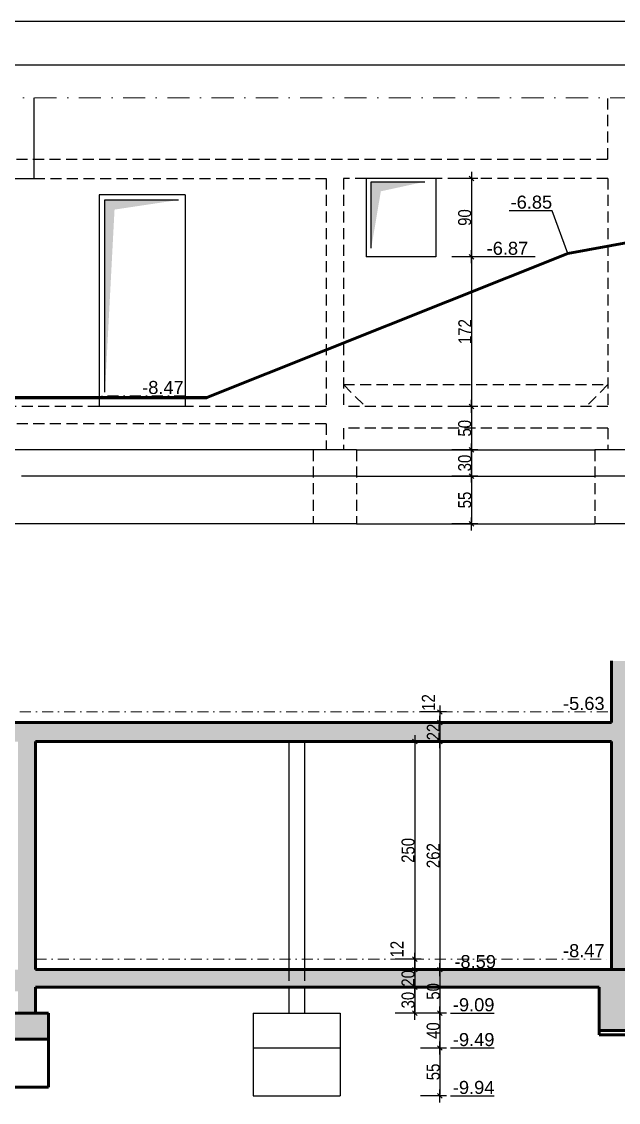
# Model space of a CAD drawing. Header units: centimetres. Extents: x 16433 to 114398, y -50094 to -12305.
# Drawn here: x 53266 to 53952, y -35115 to -33873 of the extents above; entities that cross this region are included whole.
import ezdxf

# ---------------------------------------------------------------- set-up
doc = ezdxf.new("R2010")
doc.units = ezdxf.units.CM
doc.header["$LTSCALE"] = 0.5
doc.linetypes.add('CACHEX2', pattern=[19.05, 12.7, -6.35])
doc.linetypes.add('TIRETPTX2', pattern=[50.8, 25.4, -12.7, 0, -12.7])
doc.layers.get('DEFPOINTS').update_dxf_attribs({"linetype": 'CONTINUOUS'})
for name, color, linetype in [('01_cote_gen', 4, 'CONTINUOUS'), ('01_linteaux', 2, 'CONTINUOUS'), ('01_poch_murs', 253, 'CONTINUOUS'), ('01_texte', 230, 'CONTINUOUS'), ('AA_COTES', 2, 'CONTINUOUS')]:
    doc.layers.add(name, color=color, linetype=linetype)
doc.layers.add('01_murs_coup', color=5, linetype='CONTINUOUS', lineweight=60)
doc.layers.add('01_tram_axes', color=2, linetype='TIRETPTX2', lineweight=9)
doc.styles.add('ARIAL', font='arial.ttf')
doc.styles.add('STYLE2', font='ARIALN.TTF')
doc.dimstyles.new('JB50', dxfattribs={"dimscale": 0.1, "dimtxt": 150, "dimasz": 15, "dimexe": 0.1, "dimexo": 0.1, "dimgap": 0.09, "dimtad": 1, "dimdec": 1, "dimdsep": 46, "dimtxsty": 'STYLE2', "dimblk1": 'BOND_G', "dimblk2": 'BOND_D', "dimsah": 1, "dimcen": 1.5, "dimdle": 0.01, "dimse1": 1, "dimse2": 1, "dimclrd": 4, "dimclre": 2, "dimclrt": 6, "dimazin": 2, "dimtfac": 2.333333, "dimtdec": 1, "dimtix": 1, "dimtmove": 2, "dimatfit": 3, "dimldrblk": 'BOND_G', "dimfxl": 1, "dimtolj": 1, "dimtzin": 0, "dimarcsym": 0})

# ---------------------------------------------------------------- blocks, each defined once
blk = doc.blocks.new('BOND_G')
at = {"layer": 'AA_COTES', "color": 0}
for p, q in [((0, -5), (0, 15)), ((5, 0), (-5, 0)), ((1.77, 1.77), (-1.77, -1.77))]:
    blk.add_line(p, q, dxfattribs=at)
blk = doc.blocks.new('BOND_D')
at = {"layer": 'AA_COTES', "color": 0}
for p, q in [((5, 0), (-5, 0)), ((-1.77, -1.77), (1.77, 1.77)), ((0, 5), (0, -15))]:
    blk.add_line(p, q, dxfattribs=at)
blk = doc.blocks.new('*D3696')
at = {"layer": '01_cote_gen', "color": 4, "lineweight": -2, "transparency": 16777216}
blk.add_line((53717.5, -34963.8), (53717.5, -34980.8), dxfattribs=at)
at = {"layer": 'DEFPOINTS', "color": 0}
for p in [(53712.7, -34962.3), (53712.7, -34982.3), (53717.5, -34982.3)]:
    blk.add_point(p, dxfattribs=at)
at = {"layer": '01_cote_gen', "color": 4, "lineweight": -2, "transparency": 16777216, "xscale": 1.5, "yscale": 1.5, "zscale": 1.5}
for name, p, rotation in [('BOND_G', (53717.5, -34962.3), 90), ('BOND_D', (53717.5, -34982.3), 270)]:
    blk.add_blockref(name, p, dxfattribs=dict(at, rotation=rotation))
at = {"layer": '01_cote_gen', "color": 6, "transparency": 16777216, "insert": (53709.9, -34972.3), "char_height": 15, "attachment_point": 5, "rotation": 90, "style": 'STYLE2'}
blk.add_mtext('\\A1;20', dxfattribs=at)
blk = doc.blocks.new('*D3697')
at = {"layer": '01_cote_gen', "color": 4, "lineweight": -2, "transparency": 16777216}
blk.add_line((53717.5, -34983.8), (53717.5, -35010.8), dxfattribs=at)
at = {"layer": 'DEFPOINTS', "color": 0}
for p in [(53725, -34982.3), (53717.5, -35012.3), (53725, -35012.3)]:
    blk.add_point(p, dxfattribs=at)
at = {"layer": '01_cote_gen', "color": 4, "lineweight": -2, "transparency": 16777216, "xscale": 1.5, "yscale": 1.5, "zscale": 1.5}
for name, p, rotation in [('BOND_G', (53717.5, -34982.3), 90), ('BOND_D', (53717.5, -35012.3), 270)]:
    blk.add_blockref(name, p, dxfattribs=dict(at, rotation=rotation))
at = {"layer": '01_cote_gen', "color": 6, "transparency": 16777216, "insert": (53709.9, -34997.3), "char_height": 15, "attachment_point": 5, "rotation": 90, "style": 'STYLE2'}
blk.add_mtext('\\A1;30', dxfattribs=at)
blk = doc.blocks.new('*D3698')
at = {"layer": '01_cote_gen', "color": 4, "lineweight": -2, "transparency": 16777216}
blk.add_line((53746.5, -34963.8), (53746.5, -35010.8), dxfattribs=at)
at = {"layer": 'DEFPOINTS', "color": 0}
for p in [(53763.8, -34962.3), (53746.5, -35012.3), (53763.8, -35012.3)]:
    blk.add_point(p, dxfattribs=at)
at = {"layer": '01_cote_gen', "color": 4, "lineweight": -2, "transparency": 16777216, "xscale": 1.5, "yscale": 1.5, "zscale": 1.5}
for name, p, rotation in [('BOND_G', (53746.5, -34962.3), 90), ('BOND_D', (53746.5, -35012.3), 270)]:
    blk.add_blockref(name, p, dxfattribs=dict(at, rotation=rotation))
at = {"layer": '01_cote_gen', "color": 6, "transparency": 16777216, "insert": (53738.8, -34987.3), "char_height": 15, "attachment_point": 5, "rotation": 90, "style": 'STYLE2'}
blk.add_mtext('\\A1;50', dxfattribs=at)
blk = doc.blocks.new('*D3699')
at = {"layer": '01_cote_gen', "color": 4, "lineweight": -2, "transparency": 16777216}
blk.add_line((53717.5, -34951.8), (53717.5, -34960.8), dxfattribs=at)
at = {"layer": 'DEFPOINTS', "color": 0}
for p in [(53717.5, -34962.3), (53724, -34962.3), (53732.1, -34950.3)]:
    blk.add_point(p, dxfattribs=at)
at = {"layer": '01_cote_gen', "color": 4, "lineweight": -2, "transparency": 16777216, "xscale": 1.5, "yscale": 1.5, "zscale": 1.5}
for name, p, rotation in [('BOND_G', (53717.5, -34950.3), 90), ('BOND_D', (53717.5, -34962.3), 270)]:
    blk.add_blockref(name, p, dxfattribs=dict(at, rotation=rotation))
at = {"layer": '01_cote_gen', "color": 6, "transparency": 16777216, "insert": (53697.1, -34938.8), "char_height": 15, "attachment_point": 5, "rotation": 90, "style": 'STYLE2'}
blk.add_mtext('\\A1;12', dxfattribs=at)
blk = doc.blocks.new('*D3700')
at = {"layer": '01_cote_gen', "color": 4, "lineweight": -2, "transparency": 16777216}
blk.add_line((53746.5, -34701.8), (53746.5, -34960.8), dxfattribs=at)
at = {"layer": 'DEFPOINTS', "color": 0}
for p in [(53734.1, -34700.3), (53739, -34962.3), (53746.5, -34962.3)]:
    blk.add_point(p, dxfattribs=at)
at = {"layer": '01_cote_gen', "color": 4, "lineweight": -2, "transparency": 16777216, "xscale": 1.5, "yscale": 1.5, "zscale": 1.5}
for name, p, rotation in [('BOND_G', (53746.5, -34700.3), 90), ('BOND_D', (53746.5, -34962.3), 270)]:
    blk.add_blockref(name, p, dxfattribs=dict(at, rotation=rotation))
at = {"layer": '01_cote_gen', "color": 6, "transparency": 16777216, "insert": (53738.8, -34831.3), "char_height": 15, "attachment_point": 5, "rotation": 90, "style": 'STYLE2'}
blk.add_mtext('\\A1;262', dxfattribs=at)
blk = doc.blocks.new('*D3701')
at = {"layer": '01_cote_gen', "color": 4, "lineweight": -2, "transparency": 16777216}
blk.add_line((53717.5, -34701.8), (53717.5, -34948.8), dxfattribs=at)
at = {"layer": 'DEFPOINTS', "color": 0}
for p in [(53711.5, -34700.3), (53717.5, -34950.3), (53725, -34950.3)]:
    blk.add_point(p, dxfattribs=at)
at = {"layer": '01_cote_gen', "color": 4, "lineweight": -2, "transparency": 16777216, "xscale": 1.5, "yscale": 1.5, "zscale": 1.5}
for name, p, rotation in [('BOND_G', (53717.5, -34700.3), 90), ('BOND_D', (53717.5, -34950.3), 270)]:
    blk.add_blockref(name, p, dxfattribs=dict(at, rotation=rotation))
at = {"layer": '01_cote_gen', "color": 6, "transparency": 16777216, "insert": (53709.9, -34825.3), "char_height": 15, "attachment_point": 5, "rotation": 90, "style": 'STYLE2'}
blk.add_mtext('\\A1;250', dxfattribs=at)
blk = doc.blocks.new('*D3702')
at = {"layer": '01_cote_gen', "color": 4, "lineweight": -2, "transparency": 16777216}
blk.add_line((53746.5, -34679.8), (53746.5, -34698.8), dxfattribs=at)
at = {"layer": 'DEFPOINTS', "color": 0}
for p in [(53756.2, -34678.3), (53746.5, -34700.3), (53756.2, -34700.3)]:
    blk.add_point(p, dxfattribs=at)
at = {"layer": '01_cote_gen', "color": 4, "lineweight": -2, "transparency": 16777216, "xscale": 1.5, "yscale": 1.5, "zscale": 1.5}
for name, p, rotation in [('BOND_G', (53746.5, -34678.3), 90), ('BOND_D', (53746.5, -34700.3), 270)]:
    blk.add_blockref(name, p, dxfattribs=dict(at, rotation=rotation))
at = {"layer": '01_cote_gen', "color": 6, "transparency": 16777216, "insert": (53738.9, -34689.3), "char_height": 15, "attachment_point": 5, "rotation": 90, "style": 'STYLE2'}
blk.add_mtext('\\A1;22', dxfattribs=at)
blk = doc.blocks.new('*D3703')
at = {"layer": '01_cote_gen', "color": 4, "lineweight": -2, "transparency": 16777216}
blk.add_line((53746.5, -34667.8), (53746.5, -34676.8), dxfattribs=at)
at = {"layer": 'DEFPOINTS', "color": 0}
for p in [(53763.5, -34666.3), (53746.5, -34678.3), (53763.5, -34678.3)]:
    blk.add_point(p, dxfattribs=at)
at = {"layer": '01_cote_gen', "color": 4, "lineweight": -2, "transparency": 16777216, "xscale": 1.5, "yscale": 1.5, "zscale": 1.5}
for name, p, rotation in [('BOND_G', (53746.5, -34666.3), 90), ('BOND_D', (53746.5, -34678.3), 270)]:
    blk.add_blockref(name, p, dxfattribs=dict(at, rotation=rotation))
at = {"layer": '01_cote_gen', "color": 6, "transparency": 16777216, "insert": (53733.2, -34655.4), "char_height": 15, "attachment_point": 5, "rotation": 90, "style": 'STYLE2'}
blk.add_mtext('\\A1;12', dxfattribs=at)
blk = doc.blocks.new('*D3704')
at = {"layer": '01_cote_gen', "color": 4, "lineweight": -2, "transparency": 16777216}
blk.add_line((53746.5, -35013.8), (53746.5, -35050.8), dxfattribs=at)
at = {"layer": 'DEFPOINTS', "color": 0}
for p in [(53739, -35012.3), (53724, -35052.3), (53746.5, -35052.3)]:
    blk.add_point(p, dxfattribs=at)
at = {"layer": '01_cote_gen', "color": 4, "lineweight": -2, "transparency": 16777216, "xscale": 1.5, "yscale": 1.5, "zscale": 1.5}
for name, p, rotation in [('BOND_G', (53746.5, -35012.3), 90), ('BOND_D', (53746.5, -35052.3), 270)]:
    blk.add_blockref(name, p, dxfattribs=dict(at, rotation=rotation))
at = {"layer": '01_cote_gen', "color": 6, "transparency": 16777216, "insert": (53738.8, -35032.3), "char_height": 15, "attachment_point": 5, "rotation": 90, "style": 'STYLE2'}
blk.add_mtext('\\A1;40', dxfattribs=at)
blk = doc.blocks.new('*D3705')
at = {"layer": '01_cote_gen', "color": 4, "lineweight": -2, "transparency": 16777216}
blk.add_line((53746.5, -35053.8), (53746.5, -35105.8), dxfattribs=at)
at = {"layer": 'DEFPOINTS', "color": 0}
for p in [(53724, -35052.3), (53724, -35107.3), (53746.5, -35107.3)]:
    blk.add_point(p, dxfattribs=at)
at = {"layer": '01_cote_gen', "color": 4, "lineweight": -2, "transparency": 16777216, "xscale": 1.5, "yscale": 1.5, "zscale": 1.5}
for name, p, rotation in [('BOND_G', (53746.5, -35052.3), 90), ('BOND_D', (53746.5, -35107.3), 270)]:
    blk.add_blockref(name, p, dxfattribs=dict(at, rotation=rotation))
at = {"layer": '01_cote_gen', "color": 6, "transparency": 16777216, "insert": (53738.8, -35079.8), "char_height": 15, "attachment_point": 5, "rotation": 90, "style": 'STYLE2'}
blk.add_mtext('\\A1;55', dxfattribs=at)
blk = doc.blocks.new('*D3656')
at = {"layer": '01_cote_gen', "color": 4, "lineweight": -2, "transparency": 16777216}
blk.add_line((54086.2, -34951.8), (54086.2, -34960.8), dxfattribs=at)
at = {"layer": 'DEFPOINTS', "color": 0}
for p in [(53934.2, -34950.3), (53934.2, -34962.3), (54086.2, -34962.3)]:
    blk.add_point(p, dxfattribs=at)
at = {"layer": '01_cote_gen', "color": 4, "lineweight": -2, "transparency": 16777216, "xscale": 1.5, "yscale": 1.5, "zscale": 1.5}
for name, p, rotation in [('BOND_G', (54086.2, -34950.3), 90), ('BOND_D', (54086.2, -34962.3), 270)]:
    blk.add_blockref(name, p, dxfattribs=dict(at, rotation=rotation))
at = {"layer": '01_cote_gen', "color": 6, "transparency": 16777216, "insert": (54076.3, -34940.4), "char_height": 15, "attachment_point": 5, "rotation": 90, "style": 'STYLE2'}
blk.add_mtext('\\A1;12', dxfattribs=at)
blk = doc.blocks.new('*D3636')
at = {"layer": '01_cote_gen', "color": 4, "lineweight": -2, "transparency": 16777216}
blk.add_line((53782.6, -34054.8), (53782.6, -34141.8), dxfattribs=at)
at = {"layer": 'DEFPOINTS', "color": 0}
for p in [(53787.6, -34053.3), (53782.6, -34143.3), (53787.6, -34143.3)]:
    blk.add_point(p, dxfattribs=at)
at = {"layer": '01_cote_gen', "color": 4, "lineweight": -2, "transparency": 16777216, "xscale": 1.5, "yscale": 1.5, "zscale": 1.5}
for name, p, rotation in [('BOND_G', (53782.6, -34053.3), 90), ('BOND_D', (53782.6, -34143.3), 270)]:
    blk.add_blockref(name, p, dxfattribs=dict(at, rotation=rotation))
at = {"layer": '01_cote_gen', "color": 6, "transparency": 16777216, "insert": (53775, -34098.3), "char_height": 15, "attachment_point": 5, "rotation": 90, "style": 'STYLE2'}
blk.add_mtext('\\A1;90', dxfattribs=at)
blk = doc.blocks.new('*D3637')
at = {"layer": '01_cote_gen', "color": 4, "lineweight": -2, "transparency": 16777216}
blk.add_line((53782.6, -34144.8), (53782.6, -34313.8), dxfattribs=at)
at = {"layer": 'DEFPOINTS', "color": 0}
for p in [(53775.1, -34143.3), (53769, -34315.3), (53782.6, -34315.3)]:
    blk.add_point(p, dxfattribs=at)
at = {"layer": '01_cote_gen', "color": 4, "lineweight": -2, "transparency": 16777216, "xscale": 1.5, "yscale": 1.5, "zscale": 1.5}
for name, p, rotation in [('BOND_G', (53782.6, -34143.3), 90), ('BOND_D', (53782.6, -34315.3), 270)]:
    blk.add_blockref(name, p, dxfattribs=dict(at, rotation=rotation))
at = {"layer": '01_cote_gen', "color": 6, "transparency": 16777216, "insert": (53775.1, -34229.3), "char_height": 15, "attachment_point": 5, "rotation": 90, "style": 'STYLE2'}
blk.add_mtext('\\A1;172', dxfattribs=at)
blk = doc.blocks.new('*D3626')
at = {"layer": '01_cote_gen', "color": 4, "lineweight": -2, "transparency": 16777216}
blk.add_line((53782.6, -34316.8), (53782.6, -34363.8), dxfattribs=at)
at = {"layer": 'DEFPOINTS', "color": 0}
for p in [(53775.1, -34315.3), (53775.1, -34365.3), (53782.6, -34365.3)]:
    blk.add_point(p, dxfattribs=at)
at = {"layer": '01_cote_gen', "color": 4, "lineweight": -2, "transparency": 16777216, "xscale": 1.5, "yscale": 1.5, "zscale": 1.5}
for name, p, rotation in [('BOND_G', (53782.6, -34315.3), 90), ('BOND_D', (53782.6, -34365.3), 270)]:
    blk.add_blockref(name, p, dxfattribs=dict(at, rotation=rotation))
at = {"layer": '01_cote_gen', "color": 6, "transparency": 16777216, "insert": (53775, -34340.3), "char_height": 15, "attachment_point": 5, "rotation": 90, "style": 'STYLE2'}
blk.add_mtext('\\A1;50', dxfattribs=at)
blk = doc.blocks.new('*D3627')
at = {"layer": '01_cote_gen', "color": 4, "lineweight": -2, "transparency": 16777216}
blk.add_line((53782.6, -34366.8), (53782.6, -34393.8), dxfattribs=at)
at = {"layer": 'DEFPOINTS', "color": 0}
for p in [(53760.1, -34365.3), (53760.1, -34395.3), (53782.6, -34395.3)]:
    blk.add_point(p, dxfattribs=at)
at = {"layer": '01_cote_gen', "color": 4, "lineweight": -2, "transparency": 16777216, "xscale": 1.5, "yscale": 1.5, "zscale": 1.5}
for name, p, rotation in [('BOND_G', (53782.6, -34365.3), 90), ('BOND_D', (53782.6, -34395.3), 270)]:
    blk.add_blockref(name, p, dxfattribs=dict(at, rotation=rotation))
at = {"layer": '01_cote_gen', "color": 6, "transparency": 16777216, "insert": (53775, -34380.3), "char_height": 15, "attachment_point": 5, "rotation": 90, "style": 'STYLE2'}
blk.add_mtext('\\A1;30', dxfattribs=at)
blk = doc.blocks.new('*D3628')
at = {"layer": '01_cote_gen', "color": 4, "lineweight": -2, "transparency": 16777216}
blk.add_line((53782.6, -34396.8), (53782.6, -34448.8), dxfattribs=at)
at = {"layer": 'DEFPOINTS', "color": 0}
for p in [(53766.7, -34395.3), (53766.7, -34450.3), (53782.6, -34450.3)]:
    blk.add_point(p, dxfattribs=at)
at = {"layer": '01_cote_gen', "color": 4, "lineweight": -2, "transparency": 16777216, "xscale": 1.5, "yscale": 1.5, "zscale": 1.5}
for name, p, rotation in [('BOND_G', (53782.6, -34395.3), 90), ('BOND_D', (53782.6, -34450.3), 270)]:
    blk.add_blockref(name, p, dxfattribs=dict(at, rotation=rotation))
at = {"layer": '01_cote_gen', "color": 6, "transparency": 16777216, "insert": (53775, -34422.8), "char_height": 15, "attachment_point": 5, "rotation": 90, "style": 'STYLE2'}
blk.add_mtext('\\A1;55', dxfattribs=at)

msp = doc.modelspace()

# ---------------------------------------------------------------- hatches: boundary and pattern name
at = {"layer": '01_poch_murs', "ltscale": 2}
h = msp.add_hatch(color=256, dxfattribs=at)
h.dxf.hatch_style = 1
h.paths.add_polyline_path([(54163.637, -34681.269), (53959.637, -34678.269), (53959.637, -34607.692), (53943.637, -34607.692), (53943.637, -34678.269), (52957.637, -34678.269), (52957.637, -34607.692), (52937.637, -34607.692), (52937.637, -34678.269), (52502.81, -34678.269), (52502.81, -34700.269), (52937.637, -34700.269), (52937.637, -35012.269), (52957.637, -35012.269), (52957.637, -34987.269), (53261.637, -34987.269), (53261.637, -35012.269), (53281.637, -35012.269), (53281.637, -34982.269), (53929.637, -34982.269), (53929.637, -35032.269), (53959.637, -35032.269), (53959.637, -34962.269), (53281.637, -34962.269), (53281.637, -34700.269), (53943.637, -34700.269), (53943.637, -34962.269), (53959.637, -34962.269), (53959.637, -34700.269), (54163.637, -34700.269)])
h.paths.add_polyline_path([(53261.637, -34700.269), (53261.637, -34962.269), (52957.637, -34962.269), (52957.637, -34700.269)], flags=16)
h.paths.add_polyline_path([(53296.637, -35012.269), (53246.637, -35012.269), (53246.637, -35042.269), (53296.637, -35042.269)])
h.paths.add_polyline_path([(52972.637, -35012.269), (52922.637, -35012.269), (52922.637, -35042.269), (52972.637, -35042.269)])

# ---------------------------------------------------------------- linework, layer by layer
at = {"layer": '01_cote_gen'}
msp.add_line((58197.974, -33873.211), (52257.974, -33873.211), dxfattribs=at)
at = {"layer": '01_linteaux'}
for p, q in [((53279.637, -33960.694), (53279.637, -34053.271)), ((52733.637, -34053.271), (53279.637, -34053.271)), ((53661.637, -34053.271), (53661.637, -34143.271)), ((53741.637, -34053.271), (53661.637, -34053.271)), ((53741.637, -34053.271), (53741.637, -34143.271)), ((53453.637, -34072.271), (53354.637, -34072.271)), ((53354.637, -34072.271), (53354.637, -34315.271)), ((53453.637, -34072.271), (53453.637, -34315.271)), ((53741.637, -34143.271), (53661.637, -34143.271)), ((53453.637, -34315.271), (53354.637, -34315.271)), ((53600.637, -34365.271), (53005.637, -34365.271)), ((53650.637, -34365.271), (53600.637, -34365.271)), ((53650.637, -34365.271), (53924.637, -34365.271)), ((53974.637, -34365.271), (53924.637, -34365.271)), ((53600.637, -34395.271), (53265.637, -34395.271)), ((53650.637, -34395.271), (53600.637, -34395.271)), ((53650.637, -34395.271), (53924.637, -34395.271)), ((53974.637, -34395.271), (53924.637, -34395.271)), ((53600.637, -34450.271), (53255.637, -34450.271)), ((53650.637, -34450.271), (53600.637, -34450.271)), ((53650.637, -34450.271), (53924.637, -34450.271)), ((53974.637, -34450.271), (53924.637, -34450.271)), ((53572.637, -34700.269), (53572.637, -34962.269)), ((53590.637, -34700.269), (53590.637, -34962.269)), ((53572.637, -34982.269), (53572.637, -35012.269)), ((53590.637, -34982.269), (53590.637, -35012.269)), ((53531.637, -35012.269), (53531.637, -35107.269)), ((53531.637, -35012.269), (53631.637, -35012.269)), ((53631.637, -35012.269), (53631.637, -35107.269)), ((53531.637, -35052.269), (53631.637, -35052.269)), ((53531.637, -35107.269), (53631.637, -35107.269))]:
    msp.add_line(p, q, dxfattribs=at)
at = {"layer": '01_linteaux', "linetype": 'CACHEX2', "ltscale": 2}
for p, q in [((53939.637, -34031.271), (53939.637, -33960.694)), ((53259.637, -34031.271), (53939.637, -34031.271)), ((53279.637, -34053.271), (53615.637, -34053.271)), ((53615.637, -34053.271), (53615.637, -34315.271)), ((53661.637, -34053.271), (53635.637, -34053.271)), ((53635.637, -34053.271), (53635.637, -34315.271)), ((53939.637, -34053.271), (53741.637, -34053.271)), ((53939.637, -34053.271), (53939.637, -34315.271)), ((53635.637, -34290.271), (53660.637, -34315.271)), ((53635.637, -34290.271), (53939.637, -34290.271)), ((53939.637, -34290.271), (53914.637, -34315.271)), ((53354.637, -34315.271), (52937.637, -34315.271)), ((53615.637, -34315.271), (53453.637, -34315.271)), ((53939.637, -34315.271), (53635.637, -34315.271)), ((53615.637, -34335.271), (52967.637, -34335.271)), ((53615.637, -34335.271), (53615.637, -34365.271)), ((53939.637, -34340.271), (53635.637, -34340.271)), ((53635.637, -34340.271), (53635.637, -34365.271)), ((53939.637, -34340.271), (53939.637, -34365.271)), ((53600.637, -34365.271), (53600.637, -34450.271)), ((53650.637, -34365.271), (53650.637, -34450.271)), ((53924.637, -34365.271), (53924.637, -34450.271)), ((53572.637, -34962.269), (53572.637, -34982.269)), ((53590.637, -34962.269), (53590.637, -34982.269))]:
    msp.add_line(p, q, dxfattribs=at)
at = {"layer": '01_murs_coup'}
for p, q in [((53478.637, -34305.271), (52854.35, -34305.271)), ((53943.637, -34607.692), (53943.637, -34678.269)), ((52957.637, -34678.269), (53943.637, -34678.269)), ((53281.637, -34700.269), (53281.637, -34962.269)), ((53943.637, -34700.269), (53281.637, -34700.269)), ((53943.637, -34700.269), (53943.637, -34962.269)), ((53281.637, -34962.269), (53959.637, -34962.269)), ((53281.637, -34982.269), (53929.637, -34982.269)), ((53281.637, -34982.269), (53281.637, -35012.269)), ((53929.637, -34982.269), (53929.637, -35037.269)), ((53246.637, -35012.269), (53296.637, -35012.269)), ((53296.637, -35012.269), (53296.637, -35097.269)), ((53929.637, -35032.269), (53959.637, -35032.269)), ((53246.637, -35042.269), (53296.637, -35042.269)), ((53929.637, -35037.269), (53959.637, -35037.269)), ((53246.637, -35097.269), (53296.637, -35097.269))]:
    msp.add_line(p, q, dxfattribs=at)
msp.add_lwpolyline([(54617.278, -34020.461), (54543.459, -34020.454), (53893.408, -34139.676), (53478.637, -34305.101), (53164.675, -34305.101), (52828.917, -34305.274)], dxfattribs=at)
at = {"layer": '01_poch_murs'}
for p, q in [((53667.481, -34133.617), (53667.481, -34057.111)), ((53667.481, -34057.111), (53729.185, -34057.111)), ((53361.415, -34299.011), (53361.415, -34078.111)), ((53361.415, -34078.111), (53446.129, -34078.111))]:
    msp.add_line(p, q, dxfattribs=at)
for points in [[(53667.481, -34133.617), (53667.481, -34057.111), (53678.53, -34068.154)], [(53667.481, -34057.111), (53729.185, -34057.111), (53678.53, -34068.154)], [(53361.415, -34299.011), (53361.415, -34078.111), (53372.465, -34089.154)], [(53361.415, -34078.111), (53446.129, -34078.111), (53372.465, -34089.154)]]:
    msp.add_solid(points, dxfattribs=at)
at = {"layer": '01_texte'}
for p, q in [((58147.974, -33923.211), (52307.974, -33923.211)), ((53875.5, -34090.5), (53826, -34090.5)), ((53893.408, -34139.676), (53875.5, -34090.5)), ((53855.951, -34143.271), (53790.181, -34143.271)), ((53758.798, -35012.269), (53808.899, -35012.269)), ((53758.798, -35052.269), (53808.899, -35052.269)), ((53758.798, -35107.269), (53808.899, -35107.269))]:
    msp.add_line(p, q, dxfattribs=at)
at = {"layer": '01_tram_axes', "ltscale": 2}
msp.add_line((54629.269, -33960.694), (52686.81, -33960.694), dxfattribs=at)
at = {"layer": '01_tram_axes'}
for p, q in [((53453.637, -34303.271), (53354.637, -34303.271)), ((53478.637, -34305.271), (53354.637, -34305.271)), ((52957.637, -34666.269), (53943.637, -34666.269)), ((53281.637, -34950.269), (53943.637, -34950.269))]:
    msp.add_line(p, q, dxfattribs=at)

# ---------------------------------------------------------------- texts
at = {"layer": '01_texte', "style": 'ARIAL'}
for s, p in [('-6.85', (53827.671, -34088.111)), ('-6.87', (53800.171, -34141.111)), ('-8.47', (53404.215, -34300.973)), ('-5.63', (53887.941, -34663.971)), ('-8.47', (53887.941, -34947.971)), ('-8.59', (53763.07, -34960.565)), ('-9.09', (53761.342, -35010.109)), ('-9.49', (53761.342, -35050.109)), ('-9.94', (53761.342, -35105.109))]:
    msp.add_text(s, height=15, dxfattribs=at).set_placement(p)

# ---------------------------------------------------------------- dimensions: what is measured, and where the dimension line sits
at = {"layer": '01_cote_gen'}
for base, p1, p2, picture, middle in [((53782.632, -34143.271), (53787.637, -34053.271), (53787.637, -34143.271), '*D3636', (53774.964, -34098.271)), ((53782.632, -34315.271), (53775.132, -34143.271), (53768.954, -34315.271), '*D3637', (53775.092, -34229.271)), ((53782.632, -34365.271), (53775.132, -34315.271), (53775.132, -34365.271), '*D3626', (53774.964, -34340.271)), ((53782.632, -34395.271), (53760.132, -34365.271), (53760.132, -34395.271), '*D3627', (53774.964, -34380.271)), ((53782.632, -34450.271), (53766.744, -34395.271), (53766.744, -34450.271), '*D3628', (53774.995, -34422.771)), ((53746.477, -34700.269), (53756.182, -34678.269), (53756.182, -34700.269), '*D3702', (53738.937, -34689.269)), ((53717.542, -34950.269), (53711.467, -34700.269), (53725.042, -34950.269), '*D3701', (53709.875, -34825.269)), ((53746.477, -34962.269), (53734.088, -34700.269), (53738.977, -34962.269), '*D3700', (53738.809, -34831.269)), ((53717.542, -34982.269), (53712.671, -34962.269), (53712.671, -34982.269), '*D3696', (53709.875, -34972.269)), ((53746.477, -35012.269), (53763.784, -34962.269), (53763.784, -35012.269), '*D3698', (53738.809, -34987.269)), ((53717.542, -35012.269), (53725.042, -34982.269), (53725.042, -35012.269), '*D3697', (53709.875, -34997.269)), ((53746.477, -35052.269), (53738.977, -35012.269), (53723.977, -35052.269), '*D3704', (53738.809, -35032.269)), ((53746.477, -35107.269), (53723.977, -35052.269), (53723.977, -35107.269), '*D3705', (53738.84, -35079.769))]:
    dim = msp.add_linear_dim(base=base, p1=p1, p2=p2, angle=90, dimstyle='JB50', dxfattribs=at)
    dim.commit()
    dim.dimension.update_dxf_attribs({"geometry": picture, "text_midpoint": middle})
for base, p1, p2, picture, middle in [((53746.477, -34678.269), (53763.547, -34666.269), (53763.547, -34678.269), '*D3703', (53733.15, -34655.445)), ((53717.542, -34962.269), (53732.054, -34950.269), (53723.977, -34962.269), '*D3699', (53697.089, -34938.834)), ((54086.157, -34962.269), (53934.24, -34950.269), (53934.24, -34962.269), '*D3656', (54076.324, -34940.436))]:
    dim = msp.add_linear_dim(base=base, p1=p1, p2=p2, angle=90, dimstyle='JB50', dxfattribs=at)
    dim.commit()
    dim.dimension.update_dxf_attribs({"geometry": picture, "text_midpoint": middle, "dimtype": 160})

doc.saveas('drawing.dxf')
